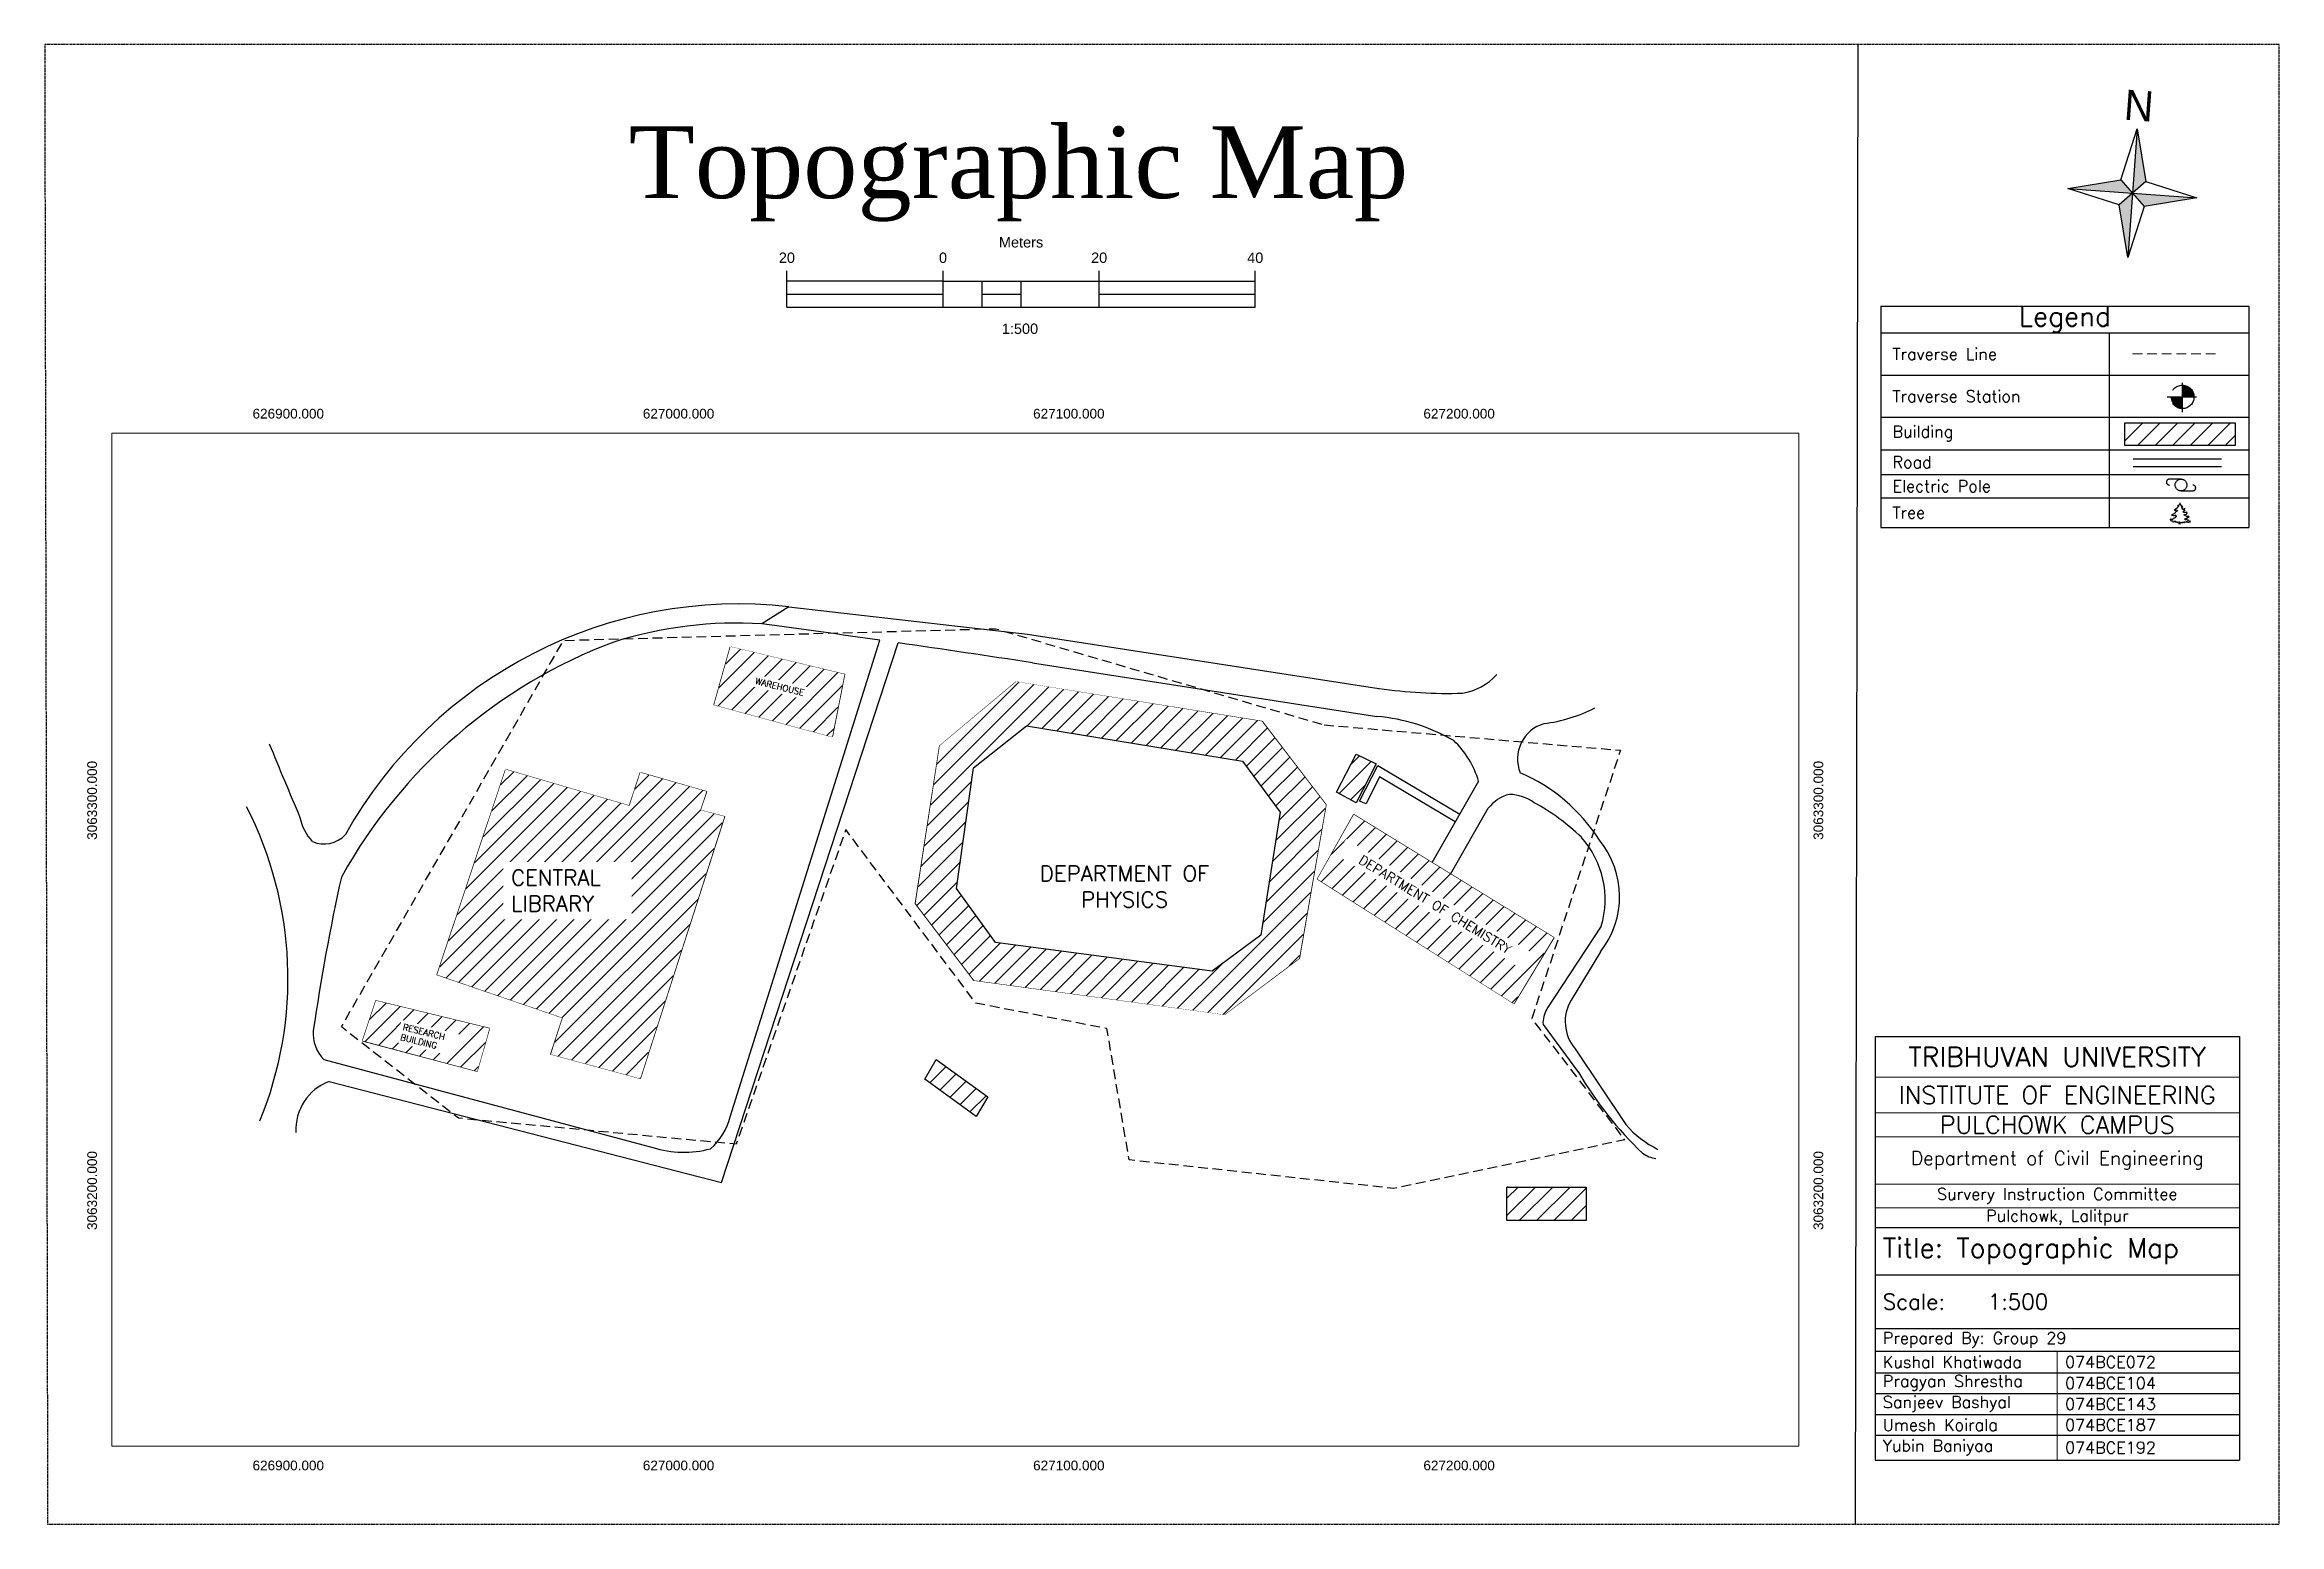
# Paper-space layout 'Layout1' of a CAD drawing. Header units: metres. Extents: x 2 to 575, y 4 to 383.
# The model-space entities are those that its viewports show. They can reach past a viewport. Long polylines and large blocks are cut down to what shows.
import ezdxf
from ezdxf.enums import TextEntityAlignment as Align

# ---------------------------------------------------------------- set-up
doc = ezdxf.new("R2010")
doc.units = ezdxf.units.M
doc.set_wipeout_variables(frame=1)
doc.linetypes.add('DASHED', pattern=[0.75, 0.5, -0.25])
doc.linetypes.add('DASHED2', pattern=[0.375, 0.25, -0.125])
doc.layers.get('0').update_dxf_attribs({"color": 40})
for name, color, linetype, lineweight in [('1', 40, 'Continuous', 30), ('3', 40, 'Continuous', 30), ('buildings', 7, 'Continuous', 30)]:
    doc.layers.add(name, color=color, linetype=linetype, lineweight=lineweight)
doc.layers.add('2', color=40, linetype='Continuous')
doc.layers.add('C-TOPO', color=7, linetype='Continuous')
doc.styles.add('$2$Scale Bar', font='arial.ttf')
doc.styles.add('North Arrow Text', font='', dxfattribs={"height": 0.1})
doc.styles.get("Standard").update_dxf_attribs({"font": 'simplex.shx'})
doc.styles.add('Text 3mm', font='simplex.shx', dxfattribs={"height": 3})
doc.styles.get('North Arrow Text').set_extended_font_data('Bodoni MT')
pattern_1 = [(45, (7524.978, 36758.3044), (-2.218123262, 2.218123262), [])]

# ---------------------------------------------------------------- blocks, each defined once
blk = doc.blocks.new('*U60')
at = {"linetype": 'ByBlock', "lineweight": -2}
h = blk.add_hatch(color=0, dxfattribs=at)
h.paths.add_polyline_path([(4.7, 63.7), (0, 0), (13.2, 11.4)])
h.paths.add_polyline_path([(0, 0), (-11.4, 13.2), (-63.7, 4.7)])
h.paths.add_polyline_path([(-4.7, -63.7), (0, 0), (-13.2, -11.4)])
h.paths.add_polyline_path([(0, 0), (11.4, -13.2), (63.7, -4.7)])
at = {"color": 0, "linetype": 'ByBlock', "lineweight": -2}
blk.add_lwpolyline([(4.7, 63.7), (13.2, 11.4), (63.7, -4.7), (11.4, -13.2), (-4.7, -63.7), (-13.2, -11.4), (-63.7, 4.7), (-11.4, 13.2)], close=True, dxfattribs=at)
for points in [[(4.7, 63.7), (0, 0), (-4.7, -63.7)], [(-63.7, 4.7), (0, 0), (63.7, -4.7)], [(0, 0), (-13.2, -11.4)], [(-11.4, 13.2), (0, 0)], [(13.2, 11.4), (0, 0)], [(0, 0), (11.4, -13.2)]]:
    blk.add_lwpolyline(points, dxfattribs=at)
at = {"color": 0, "linetype": 'ByBlock', "lineweight": -2, "insert": (5.3, 71.6), "char_height": 29.9, "attachment_point": 8, "rotation": 355.7976, "style": 'North Arrow Text'}
blk.add_mtext('N', dxfattribs=at)
blk = doc.blocks.new('*T61')
at = {"color": 0, "lineweight": -2, "transparency": 16777216}
for p, q in [((0, 0), (94.34, 0)), ((0, 0), (0, -56.74)), ((94.34, 0), (94.34, -56.74)), ((0, -6.87), (94.34, -6.87)), ((58.49, -6.87), (58.49, -56.74)), ((0, -17.69), (94.34, -17.69)), ((0, -28.51), (94.34, -28.51)), ((0, -36.82), (94.34, -36.82)), ((0, -43.18), (94.34, -43.18)), ((0, -49.12), (94.34, -49.12)), ((0, -56.74), (94.34, -56.74))]:
    blk.add_line(p, q, dxfattribs=at)
at = {"color": 0, "transparency": 16777216, "insert": (47.17, -3.44), "char_height": 5, "width": 94.2237, "attachment_point": 5}
blk.add_mtext('Legend', dxfattribs=at)
at = {"color": 250, "transparency": 16777216, "char_height": 3, "width": 52.4887, "attachment_point": 4}
for s, insert in [('Traverse Line', (3, -12.28)), ('Traverse Station', (3, -23.1)), ('Building', (3, -32.67)), ('Road', (3, -40)), ('Electric Pole', (3, -46.15)), ('Tree', (3, -52.93))]:
    blk.add_mtext(s, dxfattribs=dict(at, insert=insert))
blk = doc.blocks.new('*T62')
at = {"color": 0, "lineweight": -2, "transparency": 16777216}
for p, q in [((0, 0), (93.41, 0)), ((0, 0), (0, -80.7)), ((93.41, 0), (93.41, -108.6)), ((0, -48.97), (93.41, -48.97)), ((0, -61.11), (93.41, -61.11)), ((0, -74.91), (93.41, -74.91)), ((0, -80.7), (93.41, -80.7)), ((46.7, -86.22), (93.41, -86.22)), ((46.7, -91.5), (93.41, -91.5)), ((46.7, -96.95), (93.41, -96.95)), ((46.7, -102.22), (93.41, -102.22)), ((46.7, -108.6), (93.41, -108.6))]:
    blk.add_line(p, q, dxfattribs=at)
at = {"color": 0, "linetype": 'ByBlock', "lineweight": -2, "transparency": 16777216}
for p, q in [((0, -80.7), (0, -108.6)), ((0, -86.22), (46.7, -86.22)), ((0, -91.5), (46.7, -91.5)), ((0, -96.95), (46.7, -96.95)), ((0, -102.22), (46.7, -102.22)), ((0, -108.6), (46.7, -108.6))]:
    blk.add_line(p, q, dxfattribs=at)
at = {"layer": 'Defpoints', "color": 8, "linetype": 'ByBlock', "lineweight": 0, "transparency": 16777216}
for p, q in [((0, -10.47), (93.41, -10.47)), ((0, -19.62), (93.41, -19.62)), ((0, -25.74), (93.41, -25.74)), ((0, -37.86), (93.41, -37.86)), ((0, -43.97), (93.41, -43.97)), ((46.7, -80.7), (46.7, -108.6))]:
    blk.add_line(p, q, dxfattribs=at)
at = {"color": 0, "transparency": 16777216, "width": 93.2873, "attachment_point": 5}
for s, insert, char_height in [('TRIBHUVAN UNIVERSITY', (46.7, -5.24), 5), ('INSTITUTE OF ENGINEERING', (46.7, -15.05), 4.5), ('PULCHOWK CAMPUS', (46.7, -22.68), 4.5)]:
    blk.add_mtext(s, dxfattribs=dict(at, insert=insert, char_height=char_height))
at = {"color": 0, "transparency": 16777216, "style": 'Text 3mm'}
for s, insert, char_height, width, attachment_point in [('Department of Civil Engineering', (46.7, -31.8), 3.5, 93.2873, 5), ('Survery Instruction Committee', (46.7, -40.91), 3, 93.2873, 5), ('Pulchowk, Lalitpur', (46.7, -46.47), 3, 93.2873, 5), ('Title: Topographic Map', (2, -55.04), 5, 89.4073, 4), ('Scale:    1:500', (2, -68.01), 4, 89.4073, 4), ('Prepared By: Group 29', (2, -77.81), 3, 89.4073, 4), ('Kushal Khatiwada', (2, -83.46), 3, 42.7036, 4), ('074BCE072', (48.7, -83.46), 3, 42.7036, 4), ('Pragyan Shrestha', (2, -88.86), 3, 42.7036, 4), ('074BCE104', (48.7, -88.86), 3, 42.7036, 4), ('Sanjeev Bashyal', (2, -94.23), 3, 42.7036, 4), ('074BCE143', (48.7, -94.23), 3, 42.7036, 4), ('Umesh Koirala', (2, -99.59), 3, 42.7036, 4), ('074BCE187', (48.7, -99.59), 3, 42.7036, 4), ('Yubin Baniyaa', (2, -105.41), 3, 42.7036, 4), ('074BCE192', (48.7, -105.41), 3, 42.7036, 4)]:
    blk.add_mtext(s, dxfattribs=dict(at, insert=insert, char_height=char_height, width=width, attachment_point=attachment_point))
blk = doc.blocks.new('Benchmark')
at = {"color": 0, "linetype": 'ByBlock', "lineweight": -2}
for p, q in [((-0.13, 0), (0.13, 0)), ((0, -0.13), (0, 0.13))]:
    blk.add_line(p, q, dxfattribs=at)
at = {"color": 0, "linetype": 'ByBlock', "lineweight": -2, "const_width": 0.1}
for points in [[(-0.05, 0, 0.414214), (0, -0.05, 1)], [(0.05, 0, 0.414214), (0, 0.05, 1)]]:
    blk.add_lwpolyline(points, format="xyb", dxfattribs=at)
at = {"color": 0, "linetype": 'ByBlock', "lineweight": -2}
blk.add_circle((0, 0), 0.1, dxfattribs=at)
blk = doc.blocks.new('Utility Pole')
at = {"color": 0, "linetype": 'ByBlock', "lineweight": -2}
for p, q in [((0, 0.0375), (-0.075, 0.0375)), ((0, -0.0375), (0.075, -0.0375))]:
    blk.add_line(p, q, dxfattribs=at)
blk.add_circle((0, 0), 0.0375, dxfattribs=at)
for centre, start, end in [((-0.075, 0.01875), 90, 270), ((0.075, -0.01875), 270, 90)]:
    blk.add_arc(centre, 0.01875, start, end, dxfattribs=at)
blk = doc.blocks.new('Tree-Evergreen')
for points in [[(-2, 8), (-1.7, 7.9), (-1.4, 7.9), (-1.6, 7.6), (-1.3, 7.6), (-1.5, 7.3), (-2.6, 6.7), (-2.6, 6.4), (-3, 5.9), (-4, 5.5), (-4.5, 5.3), (-4.7, 5.1), (-4.3, 5), (-4.3, 5.1), (-3.8, 5.1), (-3.6, 4.8), (-3, 4.9), (-2.8, 5.2), (-2.1, 4.9), (-2.4, 4.9), (-2.5, 4.7), (-2.1, 4.5), (-2.2, 4), (-2.6, 3.5), (-3.3, 3.4), (-3.6, 2.8), (-3.7, 3), (-4, 2.7), (-4.5, 2.6), (-5, 2.6), (-5.4, 2.9), (-5.4, 2.6), (-5.2, 2.4), (-5.1, 2.3), (-4.7, 2.3), (-5, 1.9), (-4.5, 2), (-4.5, 1.6), (-4.1, 1.8), (-3.7, 1.8), (-3.8, 1.6), (-3.8, 1.3), (-3.5, 1.3), (-2.9, 1.5), (-2.6, 1.8), (-2.6, 1.3), (-2.1, 1.1), (-2.1, 1.3), (-1.7, 1.4), (-1.5, 1.3), (-1.4, 1), (-0.8, 1.3), (-0.7, 1), (-0.1, 1.3), (0, 1.1), (1.3, 0.8), (0.9, 1), (1.5, 0.9), (1.3, 1.1), (1.8, 1.1), (2.3, 1), (2.7, 1), (2.2, 1.3), (3.3, 1.3), (4.1, 1.1), (3.9, 1.4), (3.9, 1.6), (4.5, 1.2), (5.1, 1.1), (6, 1.4), (5.8, 1.6), (5.4, 1.5), (5.4, 1.7), (5.2, 1.7), (5.2, 2), (4.9, 2), (4.7, 2.4), (4.6, 2.2), (4.4, 2.2), (4.1, 2.5), (3.6, 2.5), (3.3, 2.5), (2.7, 2.8), (3.6, 3.4), (4.4, 3.4), (4.2, 3.8), (4.8, 4), (5.2, 4), (5, 4.4), (4.5, 4.3), (3.7, 4.4), (3.4, 4.7), (3.2, 4.6), (3, 5), (2.7, 4.9), (2.3, 5.2), (2.8, 5.5), (3.7, 5.6), (3.9, 6), (4.2, 6.4)], [(0.1, 11.9), (-0.1, 11), (-0.5, 10.7), (-1.1, 10.5), (-1.3, 10.2), (-1.1, 10.3), (-0.8, 10.3), (-0.7, 9.9), (-1, 9.5), (-1.4, 9.3), (-1.5, 9.2), (-1.2, 9.2), (-1.2, 9.1), (-1.8, 8.8), (-2.5, 8.5), (-3, 8.1), (-3.2, 7.8), (-3, 7.9), (-2.7, 8), (-2.5, 7.9), (-2.3, 7.9), (-2.1, 8)], [(0.1, 11.8), (0.3, 11), (0.6, 10.6), (1.1, 10.4), (1, 10.4), (0.7, 10.3), (0.8, 10.2), (1.1, 9.8), (1.7, 9.7), (1.3, 9.6), (0.9, 9.4), (1, 9.4), (0.9, 9.2), (1.3, 9.3), (1, 9.1), (1.4, 9), (1.2, 8.9), (1.6, 8.5), (2.2, 8.4), (2.6, 8.7), (2.7, 8.9), (2.7, 8.8), (2.7, 8.5), (2.4, 8.1), (2.3, 7.8), (2, 7.8), (2.4, 7.6), (2.8, 7.6), (3.1, 7.7), (2.8, 7.5), (2.5, 7.4), (2.6, 7.4), (2.3, 7.2), (2.5, 7.1), (1.8, 7), (2.2, 6.7), (2.8, 6.6), (3.5, 6.7), (3.7, 6.9), (3.7, 6.7), (4.2, 6.4)]]:
    blk.add_lwpolyline(points)
at = {"flags": 128}
for points in [[(-0.4, 0), (-0.3, 0.6), (-0.3, 1.2)], [(0.4, 0), (0.3, 0.8), (0.3, 1)]]:
    blk.add_lwpolyline(points, dxfattribs=at)
blk = doc.blocks.new('*U71')
for p, q in [((-20, 3.33), (-20, 4.67)), ((-20, 0), (-20, 3.33)), ((0, 3.33), (-20, 3.33)), ((0, 3.33), (0, 4.67)), ((0, 3.33), (40, 3.33)), ((0, 0), (0, 3.33)), ((5, 0), (5, 3.33)), ((10, 0), (10, 3.33)), ((20, 3.33), (20, 4.67)), ((20, 0), (20, 3.33)), ((40, 3.33), (40, 4.67)), ((40, 0), (40, 3.33)), ((-20, 1.67), (0, 1.67)), ((0, 0), (40, 0)), ((5, 1.67), (10, 1.67)), ((20, 1.67), (40, 1.67)), ((-20, 0), (0, 0))]:
    blk.add_line(p, q)
at = {"style": '$2$Scale Bar'}
for tag, p in [('Map.ScaleBar.Units.Label', (10, 7.26)), ('Map.ScaleBar.Div', (-20, 5.28)), ('Map.ScaleBar.Div0', (0, 5.28)), ('Map.ScaleBar.Div1', (20, 5.28)), ('Map.ScaleBar.Div2', (40, 5.28))]:
    blk.add_attdef(tag, text='', height=1.33, dxfattribs=at).set_placement(p, align=Align.BOTTOM_CENTER)
blk.add_attdef('Map.ScaleBar.ScaleRatio', text='', height=1.33, dxfattribs=at).set_placement((9.86, -2.09), align=Align.TOP_CENTER)

msp = doc.modelspace()

# ---------------------------------------------------------------- hatches: boundary and pattern name
at = {"layer": '3'}
h = msp.add_hatch(dxfattribs=at)
h.set_pattern_fill('ANSI31', color=256)
h.paths.add_polyline_path([(627168.6, 3063302.13), (627173.64, 3063311.82), (627178.75, 3063309.34), (627173.64, 3063299.35)])

# ---------------------------------------------------------------- linework, layer by layer
at = {"layer": '1'}
for p, q in [((627013.25, 3063218.9, -5225.25), (627051.6, 3063341.04, -5225.25)), ((627089.45, 3063342.59, -5225.25), (627179.47, 3063328.71, -5225.25)), ((627011.02, 3063202.02, -5225.25), (627056.24, 3063340.37, -5225.25)), ((627090.7, 3063335.26, -5225.25), (627178.94, 3063321.49, -5225.25)), ((627204.99, 3063304.88, -5225.25), (627193.04, 3063284.02, -5225.25)), ((627197.76, 3063281.05, -5225.25), (627207.48, 3063297.97, -5225.25)), ((627236.4, 3063267.73, -5225.25), (627222.5, 3063246.53, -5225.25)), ((627236.2, 3063261.15, -5225.25), (627228.67, 3063248.8, -5225.25)), ((627221.51, 3063242.57, -5225.25), (627230.59, 3063230.29, -5225.25)), ((626909.08, 3063233.62, -5225.25), (626993.41, 3063211.05, -5225.25)), ((627229.7, 3063236.35, -5225.25), (627242.75, 3063216.88, -5225.25)), ((626910.46, 3063227.94, -5225.25), (627011.02, 3063202.02, -5225.25))]:
    msp.add_line(p, q, dxfattribs=at)
at = {"layer": '1', "elevation": -5225.25, "flags": 128}
for points in [[(627013.3, 3063339.39), (627042.52, 3063332.33), (627039.34, 3063316.25), (627009.11, 3063324.47), (627013.3, 3063339.39)], [(627086.53, 3063330.42), (627149.42, 3063320.26), (627165.87, 3063298.86), (627159, 3063259.5), (627139.85, 3063245.08), (627075.77, 3063253.87), (627060.75, 3063273.6), (627066.93, 3063314.02), (627086.53, 3063330.42)], [(626922.47, 3063248.65), (626919.05, 3063238.4), (626948.41, 3063230.56), (626951.54, 3063241.55), (626922.47, 3063248.65)]]:
    msp.add_lwpolyline(points, dxfattribs=at)
for points in [[(626938.15, 3063255.3), (626955.71, 3063307.92), (626987.42, 3063298.61), (626990.21, 3063307.13), (627007.13, 3063302.28), (627005.57, 3063297.51), (627011.74, 3063295.87), (626990.17, 3063228.69), (626967.31, 3063234.92), (626970.32, 3063244.26)], [(627214.01, 3063247.9), (627163.69, 3063279.83), (627173.02, 3063296.34), (627224.23, 3063264.86)]]:
    msp.add_lwpolyline(points, close=True, dxfattribs=at)
at = {"layer": '1'}
for centre, radius, start, end in [((626453.91, 3059162.58, -5225.25), 4220.99, 81.32299, 81.79585), ((627198.44, 3063342.46, -5225.25), 15.18, 279.0851, 317.646), ((627197.39, 3063452.09, -5225.25), 124.67, 261.7365, 271.5832), ((627216.63, 3063359.48, -5225.25), 40.14, 277.2692, 296.9399), ((627175.05, 3063274.7, -5225.25), 46.96, 59.8676, 85.2486), ((627224.43, 3063310.58, -5225.25), 9.47, 106.6794, 201.6237), ((628927, 3064152.4, -5225.25), 2197.87, 202.40977, 202.94315), ((627182.88, 3063298.54, -5225.25), 23, 16.0047, 46.7912), ((627197.78, 3063265.59, -5225.25), 45.18, 32.3881, 66.7362), ((627215.07, 3063292.35, -5225.25), 9.44, 103.3083, 143.4716), ((627212.59, 3063290.13, -5225.25), 11.41, 54.3029, 88.4598), ((626915.08, 3063297.94, -5225.25), 12.3, 190.7939, 223.5223), ((627193.14, 3063251.24, -5225.25), 54.78, 45.8212, 61.5357), ((626909.21, 3063296.11, -5225.25), 7.3, 245.3914, 318.0077), ((627228.24, 3063242.98, -5225.25), 6.75, 148.3398, 183.563), ((627238.07, 3063243.31, -5225.25), 10.89, 149.7006, 219.7708), ((627311.99, 3063277.9, -5225.25), 94.3, 210.3214, 226.453), ((626997.44, 3063222.97, -5225.25), 16.33, 311.2241, 345.5438), ((627262.26, 3063233.64, -5225.25), 25.72, 220.6577, 243.8381), ((627001.43, 3063236.53, -5225.25), 26.71, 252.5327, 284.6887), ((627251.46, 3063215.79, -5225.25), 7.66, 234.6132, 262.2607)]:
    msp.add_arc(centre, radius, start, end, dxfattribs=at)
at = {"layer": '2'}
for centre, radius, start, end in [((627213.66, 3063274.62, -5225.25), 23.76, 343.1369, 42.0016), ((627218.33, 3063275.31, -5225.25), 22.79, 321.6099, 39.4518)]:
    msp.add_arc(centre, radius, start, end, dxfattribs=at)
at = {"layer": '3'}
for p, q in [((627028.29, 3063349.64, -5225.25), (627021.37, 3063345.25, -5225.25)), ((627028.29, 3063349.64, -5225.25), (627089.45, 3063342.59, -5225.25)), ((627212.59, 3063200.9, 1317.17), (627212.25, 3063200.9, 1317.18)), ((627212.25, 3063200.9, 1317.18), (627212.25, 3063200.9, 1317.18)), ((627212.25, 3063200.9, 1317.18), (627212.25, 3063200.68, 1317.16))]:
    msp.add_line(p, q, dxfattribs=at)
at = {"layer": '3', "flags": 128}
msp.add_lwpolyline([(627198.95, 3063294.48), (627179.6, 3063306), (627176.22, 3063299.13), (627174.48, 3063299.82), (627179.18, 3063308.9), (627200.2, 3063296.44)], dxfattribs=at)
at = {"layer": '3', "elevation": -5225.25}
for points in [[(626892.71, 3063217.84, 0.219494), (626889.3, 3063298.37)], [(626913.61, 3063280.35, 0.018711), (626906.41, 3063240.98, 0.211329), (626909.08, 3063233.62)], [(626910.46, 3063227.94, 0.327251), (626901.96, 3063214.89)]]:
    msp.add_lwpolyline(points, format="xyb", dxfattribs=at)
at = {"layer": '3'}
for centre, radius, start, end in [((627015.46, 3063234.83, -5225.25), 115.52, 83.6212, 150.7814), ((627014.91, 3063241.2, -5225.25), 104.25, 86.4451, 107.5699), ((627030.72, 3063215.18, -5225.25), 134.03, 110.6589, 150.9051)]:
    msp.add_arc(centre, radius, start, end, dxfattribs=at)
at = {"layer": 'buildings', "flags": 128}
msp.add_lwpolyline([(627168.6, 3063302.13), (627173.64, 3063311.82), (627178.75, 3063309.34), (627173.64, 3063299.35), (627168.6, 3063302.13)], dxfattribs=at)
at = {"layer": 'buildings', "elevation": -5225.25, "flags": 128}
for points in [[(627063.1, 3063228.5), (627066, 3063233.61), (627079.24, 3063223.99), (627076.23, 3063218.99), (627063.1, 3063228.5)], [(627212.59, 3063200.9), (627232.59, 3063200.9), (627232.59, 3063192.31), (627212.25, 3063192.31), (627212.25, 3063200.9)]]:
    msp.add_lwpolyline(points, dxfattribs=at)

# ---------------------------------------------------------------- next in the draw order: wipeouts: each hides what was drawn before it
for points in [[(627039.34, 3063316.25), (627042.52, 3063332.33), (627013.3, 3063339.39), (627009.11, 3063324.47)], [(627075.77, 3063253.87), (627060.75, 3063273.6), (627066.93, 3063314.02), (627086.53, 3063330.42), (627149.42, 3063320.26), (627165.87, 3063298.86), (627159, 3063259.5), (627139.85, 3063245.08)], [(626938.15, 3063255.3), (626955.71, 3063307.92), (626987.42, 3063298.61), (626990.21, 3063307.13), (627007.13, 3063302.28), (627005.57, 3063297.51), (627011.74, 3063295.87), (626990.17, 3063228.69), (626967.31, 3063234.92), (626970.32, 3063244.26)]]:
    msp.add_wipeout(points).translate(0, 0, -5225.25).dxf.layer = 'buildings'

# ---------------------------------------------------------------- next in the draw order: hatches: boundary and pattern name
at = {"layer": '2'}
h = msp.add_hatch(dxfattribs=at)
h.set_pattern_fill('ANSI31', color=256, scale=0.988)
h.set_pattern_definition(pattern_1)
h.paths.add_polyline_path([(627089.18, 3063319.07), (627144.5, 3063310.04), (627154.13, 3063296.94), (627149.17, 3063265.45), (627136.72, 3063256.26), (627081.17, 3063263.55), (627071.25, 3063277.44), (627075.6, 3063308.33)], flags=16)
h.paths.add_polyline_path([(627086.53, 3063330.42), (627149.42, 3063320.26), (627165.87, 3063298.86), (627159, 3063259.5), (627139.85, 3063245.08), (627075.77, 3063253.87), (627060.75, 3063273.6), (627066.93, 3063314.02)])
h.paths.add_polyline_path([(627013.3, 3063339.39), (627042.52, 3063332.33), (627039.34, 3063316.25), (627009.11, 3063324.47)])
h = msp.add_hatch(dxfattribs=at)
h.set_pattern_fill('ANSI31', color=256, scale=0.988)
h.set_pattern_definition(pattern_1)
h.paths.add_polyline_path([(626967.31, 3063234.92), (626990.17, 3063228.69), (627011.74, 3063295.87), (627005.57, 3063297.51), (627007.13, 3063302.28), (626990.21, 3063307.13), (626987.42, 3063298.61), (626955.71, 3063307.92), (626938.15, 3063255.3), (626970.32, 3063244.26)])

# ---------------------------------------------------------------- next in the draw order: linework, layer by layer
at = {"layer": '1'}
msp.add_arc((626453.91, 3059162.58, -5225.25), 4220.99, 81.85955, 82.27385, dxfattribs=at)
at = {"layer": 'buildings', "elevation": 1350, "flags": 128}
msp.add_lwpolyline([(627089.18, 3063319.07), (627144.5, 3063310.04), (627154.13, 3063296.94), (627149.17, 3063265.45), (627136.72, 3063256.26), (627081.17, 3063263.55), (627071.25, 3063277.44), (627075.6, 3063308.33), (627089.18, 3063319.07)], dxfattribs=at)

# ---------------------------------------------------------------- next in the draw order: texts
at = {"layer": '3', "insert": (627019.93, 3063331.43, 12305.7), "char_height": 1.6, "attachment_point": 1, "rotation": 345.9749, "bg_fill": 3, "box_fill_scale": 1.5, "bg_fill_color": 256, "bg_fill_transparency": 0}
msp.add_mtext_dynamic_manual_height_columns('WAREHOUSE', width=13.5451, gutter_width=1, heights=[0], dxfattribs=at)
at = {"layer": '3', "insert": (626957.1, 3063282.19, 1329), "char_height": 4, "attachment_point": 1, "bg_fill": 3, "box_fill_scale": 1.5, "bg_fill_color": 256, "bg_fill_transparency": 0}
msp.add_mtext_dynamic_manual_height_columns('CENTRAL LIBRARY', width=28.9275, gutter_width=1, heights=[0], dxfattribs=at)

# ---------------------------------------------------------------- next in the draw order: wipeouts: each hides what was drawn before it
for points in [[(627214.01, 3063247.9), (627163.69, 3063279.83), (627173.02, 3063296.34), (627224.23, 3063264.86)], [(626922.47, 3063248.65), (626919.05, 3063238.4), (626948.41, 3063230.56), (626951.54, 3063241.55)]]:
    msp.add_wipeout(points).translate(0, 0, -5225.25).dxf.layer = 'buildings'

# ---------------------------------------------------------------- next in the draw order: hatches: boundary and pattern name
at = {"layer": '2'}
h = msp.add_hatch(dxfattribs=at)
h.set_pattern_fill('ANSI31', color=256, scale=0.988)
h.set_pattern_definition(pattern_1)
h.paths.add_polyline_path([(627063.1, 3063228.5), (627066, 3063233.61), (627079.24, 3063223.99), (627076.23, 3063218.99)])
edge = h.paths.add_edge_path()
edge.add_line((627214.01, 3063247.9), (627163.69, 3063279.83))
edge.add_line((627163.69, 3063279.83), (627173.02, 3063296.34))
edge.add_line((627173.02, 3063296.34), (627224.23, 3063264.86))
edge.add_line((627224.23, 3063264.86), (627214.01, 3063247.9))
edge.add_line((627212.59, 3063200.9), (627232.59, 3063200.9))
edge.add_line((627232.59, 3063200.9), (627232.59, 3063192.31))
edge.add_line((627232.59, 3063192.31), (627212.25, 3063192.31))
edge.add_line((627212.25, 3063192.31), (627212.25, 3063200.9))
h = msp.add_hatch(dxfattribs=at)
h.set_pattern_fill('ANSI31', color=256, scale=0.988)
h.set_pattern_definition(pattern_1)
h.paths.add_polyline_path([(626922.47, 3063248.65), (626919.05, 3063238.4), (626948.41, 3063230.56), (626951.54, 3063241.55)])

# ---------------------------------------------------------------- next in the draw order: texts
at = {"layer": '3', "attachment_point": 1, "bg_fill": 3, "box_fill_scale": 1.5, "bg_fill_color": 256, "bg_fill_transparency": 0}
for s, width, heights, insert, char_height, rotation in [('\\pxqc;DEPARTMENT OF CHEMISTRY', 54.0376, [3.83], (627171.46, 3063288.47, 3931.95), 2.4, 328.4199), ('RESEARCH\\PBUILDING', 13.5451, [0], (626929.61, 3063242.75, 13632.7), 1.6, 345.9749)]:
    msp.add_mtext_dynamic_manual_height_columns(s, width=width, gutter_width=1, heights=heights, dxfattribs=dict(at, insert=insert, char_height=char_height, rotation=rotation))
at = {"layer": '3', "insert": (627087.26, 3063283.25, 7876.25), "char_height": 4, "attachment_point": 1, "bg_fill": 3, "box_fill_scale": 1.5, "bg_fill_color": 256, "bg_fill_transparency": 0}
msp.add_mtext_dynamic_manual_height_columns('\\pxqc;DEPARTMENT OF PHYSICS', width=54.0376, gutter_width=1, heights=[14.42], dxfattribs=at)

# ---------------------------------------------------------------- next in the draw order: linework, layer by layer
at = {"layer": 'C-TOPO', "color": 250, "linetype": 'DASHED', "lineweight": 30, "ltscale": 5, "elevation": -3919.02, "flags": 128}
msp.add_lwpolyline([(627165.38, 3063319.35), (627241.33, 3063312.85), (627218.62, 3063244.07), (627242.44, 3063212.97), (627183.29, 3063200.53), (627115.45, 3063207.83), (627109.77, 3063241.51), (627076.17, 3063248.01), (627042.84, 3063292.5), (627014.77, 3063211.87), (626943.59, 3063218.52), (626913.6, 3063241.93), (626970.53, 3063341.01), (627081.17, 3063344.01), (627165.38, 3063319.35)], dxfattribs=at)

psp = doc.layouts.get("Layout1")

# ---------------------------------------------------------------- hatches: boundary and pattern name
h = psp.add_hatch()
h.set_pattern_fill('ANSI31', color=250)
h.set_pattern_definition([(45, (11.7284, -89.077), (-2.245064, 2.245064), [])])
h.paths.add_polyline_path([(563.34, 286.15), (535.06, 286.15), (535.06, 280.34), (563.34, 280.34)])

# ---------------------------------------------------------------- linework, layer by layer
at = {"color": 250}
psp.add_lwpolyline([(535.06, 286.15), (563.34, 286.15), (563.34, 280.34), (535.06, 280.34)], close=True, dxfattribs=at)
at = {"layer": 'C-TOPO', "linetype": 'DASHED2'}
for p, q in [((574.61, 383.11), (2.05, 383.11)), ((2.05, 383.11), (2.79, 3.85)), ((574.61, 3.85), (574.61, 383.11)), ((2.79, 3.85), (465.9, 3.85)), ((2.79, 3.85), (465.9, 3.85)), ((465.9, 3.85), (574.61, 3.85))]:
    psp.add_line(p, q, dxfattribs=at)
at = {"layer": 'C-TOPO', "linetype": 'ByBlock', "lineweight": 30}
psp.add_line((466.65, 383.11), (465.9, 3.85), dxfattribs=at)
at = {"layer": 'C-TOPO', "linetype": 'DASHED', "lineweight": 18, "ltscale": 5}
psp.add_line((537.02, 303.89), (559.14, 303.89), dxfattribs=at)
at = {"layer": 'C-TOPO', "linetype": 'Continuous'}
for p, q in [((537.19, 276.98), (559.8, 276.98)), ((537.19, 274.98), (559.8, 274.98))]:
    psp.add_line(p, q, dxfattribs=at)

# ---------------------------------------------------------------- block references
for name, p in [('*T61', (472.5, 316.1)), ('*T62', (471.02, 128.92))]:
    psp.add_blockref(name, p)
at = {"layer": 'C-TOPO', "xscale": 0.2594218073982039, "yscale": 0.2594218073982039, "zscale": 0.2594218073982039}
psp.add_blockref('*U60', (536.99, 345.04), dxfattribs=at)
at = {"layer": 'C-TOPO', "linetype": 'DASHED2', "xscale": 2, "yscale": 2, "zscale": 2}
psp.add_blockref('*U71', (232.22, 315.81), dxfattribs=at).add_auto_attribs({'Map.ScaleBar.Div2': '40', 'Map.ScaleBar.Div1': '20', 'Map.ScaleBar.Div0': '0', 'Map.ScaleBar.Units.Label': 'Meters', 'Map.ScaleBar.ScaleRatio': '1:500', 'Map.ScaleBar.Div': '20'})
at = {"layer": 'C-TOPO', "linetype": 'DASHED2'}
for name, p, xscale, yscale, zscale in [('Benchmark', (549.77, 292.82), 30, 30, 30), ('Utility Pole', (549.44, 270.24), 40, 40, 40), ('Tree-Evergreen', (549.11, 260.2), 0.4572000000000001, 0.4572000000000001, 0.4572000000000001)]:
    psp.add_blockref(name, p, dxfattribs=dict(at, xscale=xscale, yscale=yscale, zscale=zscale))

# ---------------------------------------------------------------- texts
at = {"layer": 'C-TOPO', "linetype": 'DASHED2', "insert": (151.69, 362.17), "char_height": 18.3844, "attachment_point": 1}
psp.add_mtext_dynamic_manual_height_columns('{\\fTimes New Roman|b0|i0|c0|p18;Topographic Map}', width=24113.3475, gutter_width=91.92, heights=[0], dxfattribs=at)
at = {"layer": 'C-TOPO', "color": 18, "linetype": 'DASHED2', "true_color": 0x000000, "char_height": 2.4807}
for s, insert, attachment_point in [('\\A1;{\\fArial|b0|i0;626900.000}', (64.46, 287.25), 8), ('\\A1;{\\fArial|b0|i0;627000.000}', (164.46, 287.25), 8), ('\\A1;{\\fArial|b0|i0;627100.000}', (264.46, 287.25), 8), ('\\A1;{\\fArial|b0|i0;627200.000}', (364.46, 287.25), 8), ('\\A1;{\\fArial|b0|i0;626900.000}', (64.46, 20.18), 2), ('\\A1;{\\fArial|b0|i0;627000.000}', (164.46, 20.18), 2), ('\\A1;{\\fArial|b0|i0;627100.000}', (264.46, 20.18), 2), ('\\A1;{\\fArial|b0|i0;627200.000}', (364.46, 20.18), 2)]:
    psp.add_mtext(s, dxfattribs=dict(at, insert=insert, attachment_point=attachment_point))
at = {"layer": 'C-TOPO', "color": 18, "linetype": 'DASHED2', "true_color": 0x000000, "char_height": 2.4807, "rotation": 90}
for s, insert, attachment_point in [('\\A1;{\\fArial|b0|i0;3063300.000}', (15.47, 189.41), 8), ('\\A1;{\\fArial|b0|i0;3063300.000}', (455.27, 189.41), 2), ('\\A1;{\\fArial|b0|i0;3063200.000}', (15.47, 89.41), 8), ('\\A1;{\\fArial|b0|i0;3063200.000}', (455.27, 89.41), 2)]:
    psp.add_mtext(s, dxfattribs=dict(at, insert=insert, attachment_point=attachment_point))

# ---------------------------------------------------------------- viewports
at = {"layer": 'C-TOPO', "view_target_point": (627070.91, 3063261.71)}
psp.add_viewport(center=(235.37, 153.71), size=(432.32, 259.5833), view_center_point=(0, 2.59), view_height=259.5833, dxfattribs=at)

doc.saveas('drawing.dxf')
